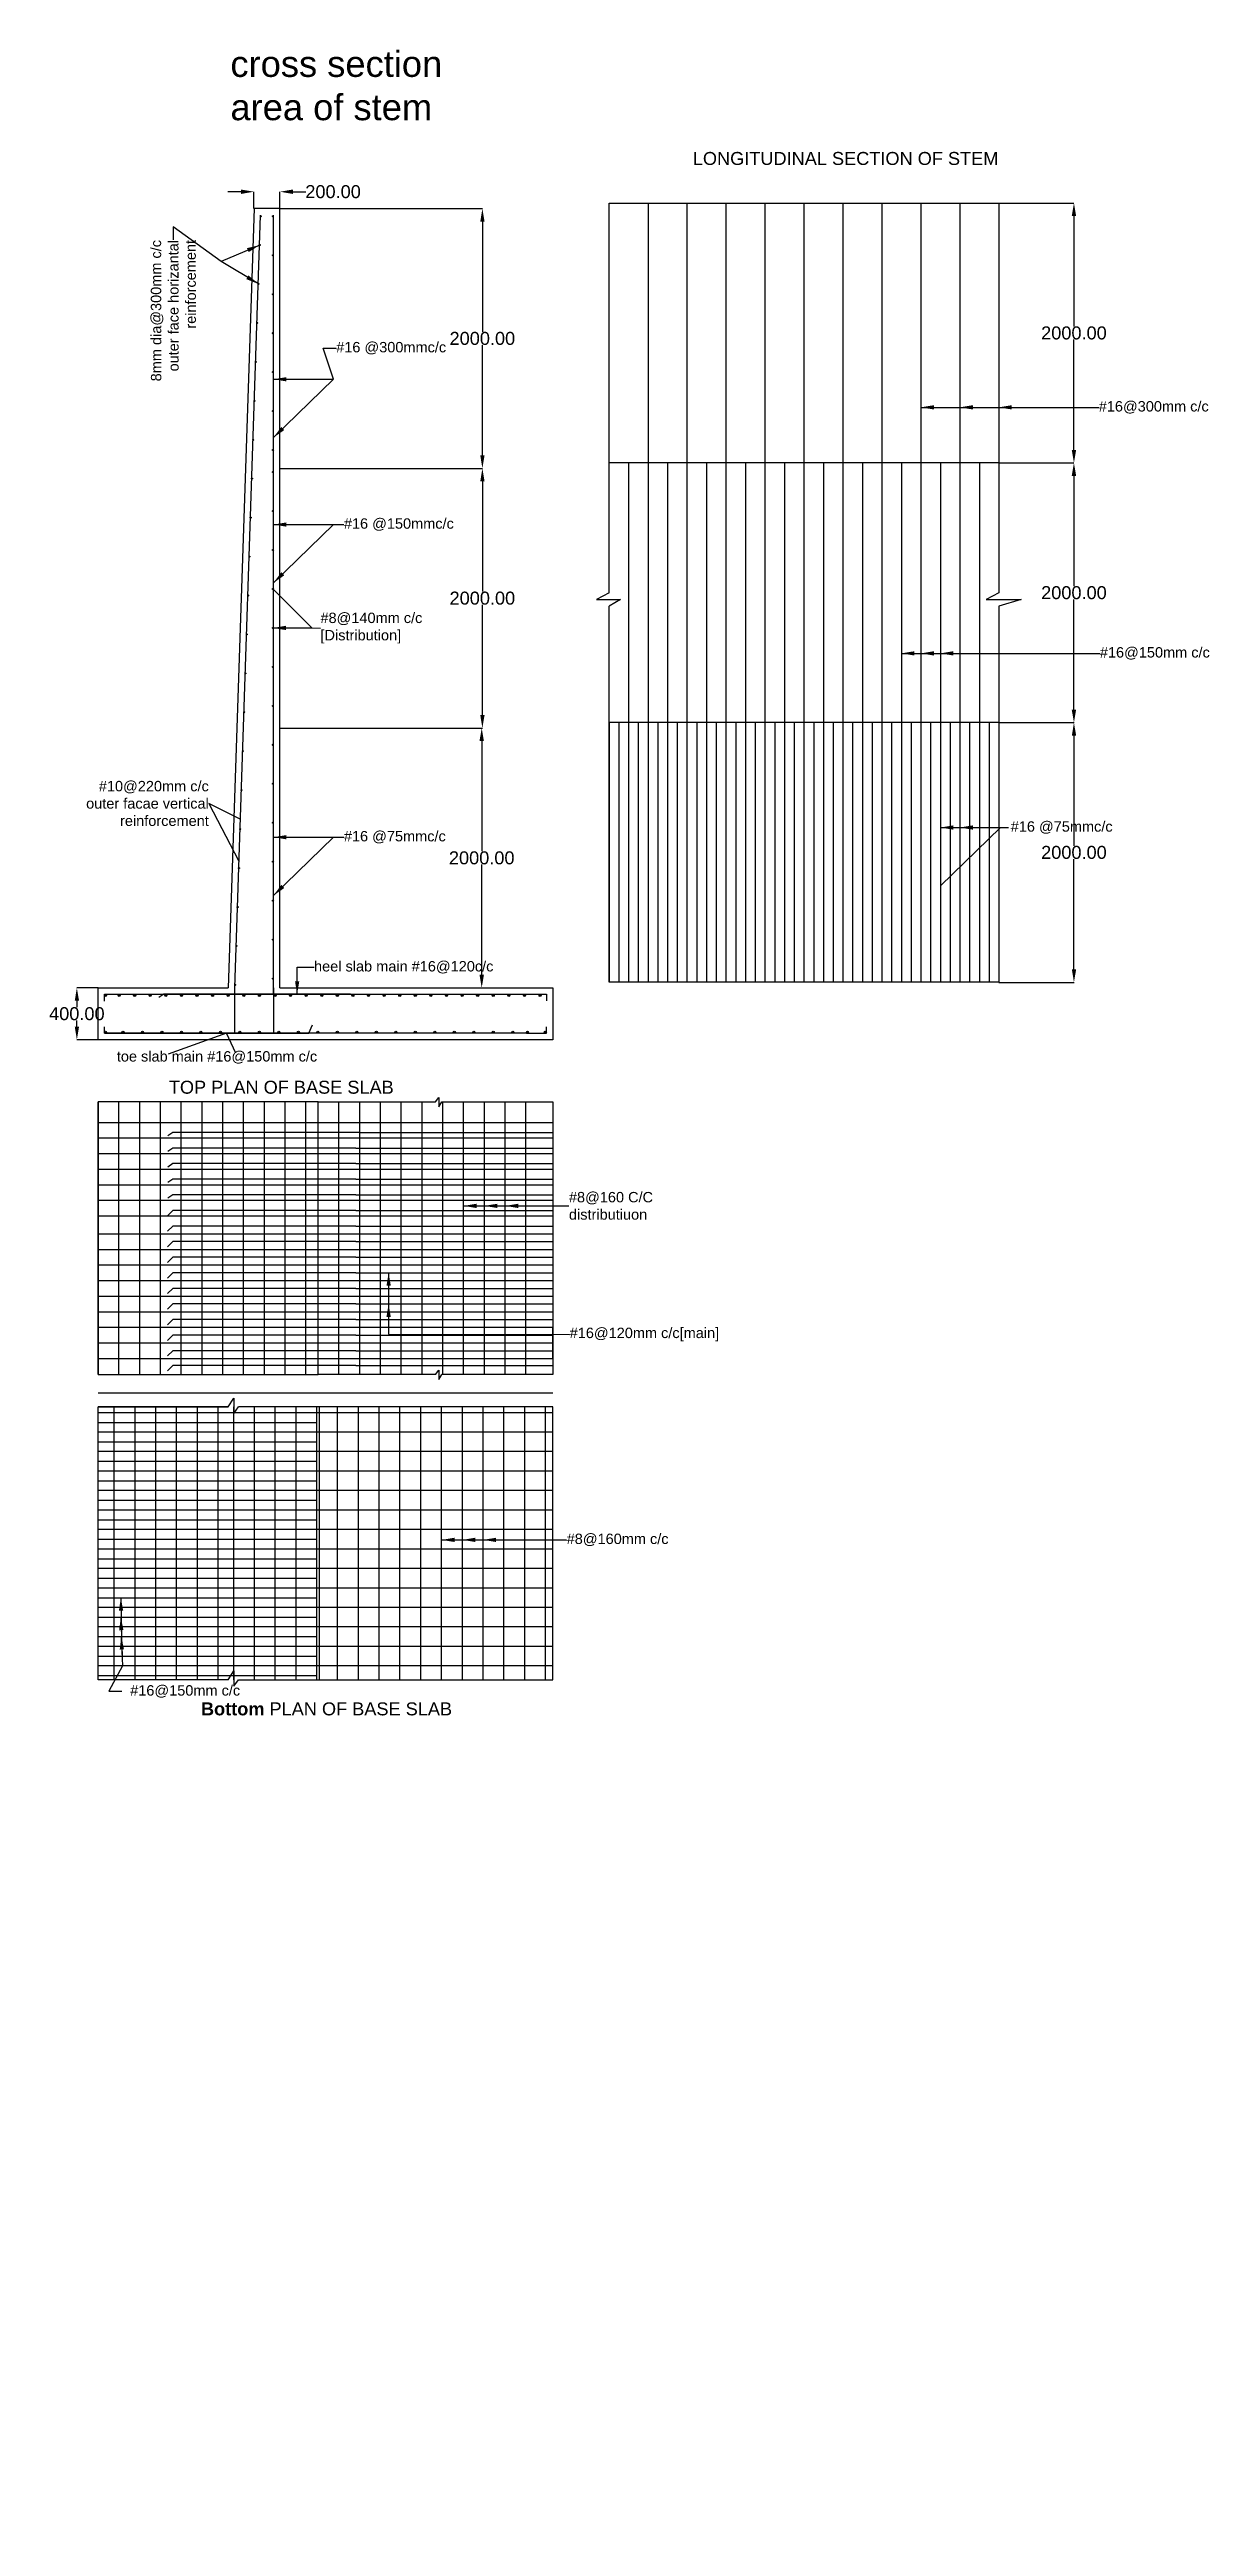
# Model space of a CAD drawing. Header units: inches. Extents: x 5115 to 14042, y -4290 to 14783.
import ezdxf

# ---------------------------------------------------------------- set-up
doc = ezdxf.new("R2010")
doc.units = ezdxf.units.IN
doc.header["$MEASUREMENT"] = 0
doc.styles.get("Standard").update_dxf_attribs({"font": 'arial.ttf'})
doc.dimstyles.get("Standard").update_dxf_attribs({"dimtxt": 50, "dimasz": 50, "dimexe": 0.18, "dimexo": 0.0625, "dimgap": 0.09, "dimtad": 0, "dimtih": 1, "dimtoh": 1, "dimzin": 0, "dimdsep": 46, "dimtxsty": 'Standard', "dimcen": 0.09, "dimadec": 0, "dimazin": 0, "dimtfac": 1, "dimtofl": 0, "dimtmove": 0, "dimatfit": 3, "dimfxl": 1, "dimtolj": 1, "dimtzin": 0, "dimarcsym": 0})

# ---------------------------------------------------------------- blocks, each defined once
blk = doc.blocks.new('*U52')
h = blk.add_hatch(color=256)
h.dxf.hatch_style = 1
h.paths.add_polyline_path([(24, 0), (24, 0, 1), (24, -8, 0.967222)])
blk.add_circle((24, -4), 4)
blk = doc.blocks.new('*U53')
at = {"color": 0, "linetype": 'ByBlock', "lineweight": -2, "transparency": 16777216, "rotation": 88.09084756700373}
for p in [(6728, 13254), (6718, 12954), (6708, 12654), (6698, 12354), (6688, 12054), (6678, 11754), (6668, 11455), (6658, 11155), (6648, 10855), (6638, 10555), (6628, 10255), (6618, 9955), (6608, 9656), (6598, 9356), (6588, 9056), (6578, 8756), (6568, 8456), (6558, 8156), (6548, 7857), (6538, 7557)]:
    blk.add_blockref('*U52', p, dxfattribs=at)
blk = doc.blocks.new('*U54')
h = blk.add_hatch(color=256)
h.dxf.hatch_style = 1
h.paths.add_polyline_path([(44, -16, 1), (44, 0, 1)])
blk.add_circle((44, -8), 8)
blk = doc.blocks.new('*U55')
at = {"color": 0, "linetype": 'ByBlock', "lineweight": -2, "transparency": 16777216, "rotation": 90}
blk.add_blockref('*U54', (5538, 7456), dxfattribs=at)
at = {"color": 0, "linetype": 'ByBlock', "lineweight": -2, "transparency": 16777216}
for p in [(5606, 7508), (5726, 7508), (5846, 7508), (5966, 7508), (6086, 7508), (6206, 7508), (6326, 7508), (6446, 7508), (6566, 7508), (6686, 7508), (6806, 7508), (6926, 7508), (7046, 7508), (7166, 7508), (7286, 7508), (7406, 7508), (7526, 7508), (7646, 7508), (7766, 7508), (7886, 7508), (8006, 7508), (8126, 7508), (8246, 7508), (8366, 7508), (8486, 7508), (8606, 7508), (8726, 7508), (8846, 7508)]:
    blk.add_blockref('*U54', p, dxfattribs=at)
blk = doc.blocks.new('*U33')
h = blk.add_hatch(color=256)
h.dxf.hatch_style = 1
h.paths.add_polyline_path([(42, 16, 1), (42, 0, 1)])
blk.add_circle((42, 8), 8)
blk = doc.blocks.new('*U35')
at = {"color": 0, "linetype": 'ByBlock', "lineweight": -2, "transparency": 16777216, "rotation": 270}
blk.add_blockref('*U33', (5538, 7258), dxfattribs=at)
at = {"color": 0, "linetype": 'ByBlock', "lineweight": -2, "transparency": 16777216}
for p in [(5638, 7208), (5788, 7208), (5938, 7208), (6088, 7208), (6238, 7208), (6388, 7208), (6538, 7208), (6688, 7208), (6838, 7208), (6988, 7208), (7138, 7208), (7288, 7208), (7438, 7208), (7588, 7208), (7738, 7208), (7888, 7208), (8038, 7208), (8188, 7208), (8338, 7208), (8488, 7208), (8638, 7208)]:
    blk.add_blockref('*U33', p, dxfattribs=at)
blk = doc.blocks.new('*U36')
blk.add_line((0, 0), (0, 2100))
blk = doc.blocks.new('*U37')
at = {"color": 0, "linetype": 'ByBlock', "lineweight": -2, "transparency": 16777216}
for p in [(7182, 4580), (7342, 4580), (7502, 4580), (7662, 4580), (7822, 4580), (7982, 4580)]:
    blk.add_blockref('*U36', p, dxfattribs=at)
blk = doc.blocks.new('*U38')
blk.add_line((0, 0), (0, 2100))
blk = doc.blocks.new('*U39')
at = {"color": 0, "linetype": 'ByBlock', "lineweight": -2, "transparency": 16777216}
for p in [(48011, 12793), (48171, 12793), (48331, 12793), (48491, 12793), (48651, 12793), (48811, 12793)]:
    blk.add_blockref('*U38', p, dxfattribs=at)
blk = doc.blocks.new('*U40')
blk.add_line((0, 0), (0, 2100))
blk = doc.blocks.new('*U41')
at = {"color": 0, "linetype": 'ByBlock', "lineweight": -2, "transparency": 16777216}
for p in [(48011, 12793), (48171, 12793), (48331, 12793), (48491, 12793), (48651, 12793), (48811, 12793)]:
    blk.add_blockref('*U40', p, dxfattribs=at)
blk = doc.blocks.new('*U42')
blk.add_line((0, 0), (0, 2100))
blk = doc.blocks.new('*U43')
at = {"color": 0, "linetype": 'ByBlock', "lineweight": -2, "transparency": 16777216}
for p in [(48011, 12793), (48171, 12793), (48331, 12793), (48491, 12793), (48651, 12793), (48811, 12793)]:
    blk.add_blockref('*U42', p, dxfattribs=at)
blk = doc.blocks.new('*U44')
blk.add_line((56, 2100), (56, 0))
blk = doc.blocks.new('*U45')
at = {"color": 0, "linetype": 'ByBlock', "lineweight": -2, "transparency": 16777216, "rotation": 180}
for p in [(6588, 4330), (6748, 4330), (6908, 4330), (7068, 4330), (7228, 4330), (7388, 4330), (7548, 4330), (7708, 4330), (7868, 4330), (8028, 4330), (8188, 4330), (8348, 4330), (8508, 4330), (8668, 4330), (8828, 4330), (8988, 4330)]:
    blk.add_blockref('*U44', p, dxfattribs=at)
blk = doc.blocks.new('*U46')
blk.add_line((106, 0), (106, 3500))
blk = doc.blocks.new('*U47')
at = {"color": 0, "linetype": 'ByBlock', "lineweight": -2, "transparency": 16777216, "rotation": 89.9999999999998}
for p in [(8988, 4330), (8988, 4180), (8988, 4030), (8988, 3880), (8988, 3730), (8988, 3580), (8988, 3430), (8988, 3280), (8988, 3130), (8988, 2980), (8988, 2830), (8988, 2680), (8988, 2530), (8988, 2380), (8988, 2230)]:
    blk.add_blockref('*U46', p, dxfattribs=at)
blk = doc.blocks.new('*U48')
h = blk.add_hatch(color=256)
h.dxf.hatch_style = 1
h.paths.add_polyline_path([(9, -8, 1), (9, 0, 1)])
blk.add_circle((9, -4), 4)
blk = doc.blocks.new('*U49')
at = {"color": 0, "linetype": 'ByBlock', "lineweight": -2, "transparency": 16777216, "rotation": 270}
for p in [(6838, 13508), (6838, 13208), (6838, 12908), (6838, 12608), (6838, 12308), (6838, 12008), (6838, 11708)]:
    blk.add_blockref('*U48', p, dxfattribs=at)
blk = doc.blocks.new('*U50')
h = blk.add_hatch(color=256)
h.dxf.hatch_style = 1
h.paths.add_polyline_path([(29, 0, 0.894886), (29, -8, 0.894886), (30, 0)])
blk.add_circle((29, -4), 4)
blk = doc.blocks.new('*U51')
at = {"color": 0, "linetype": 'ByBlock', "lineweight": -2, "transparency": 16777216, "rotation": 270}
for p in [(6838, 11558), (6838, 11258), (6838, 10958), (6838, 10658), (6838, 10358), (6838, 10058), (6838, 9758), (6838, 9458), (6838, 9158), (6838, 8858), (6838, 8558), (6838, 8258), (6838, 7958), (6838, 7658)]:
    blk.add_blockref('*U50', p, dxfattribs=at)
blk = doc.blocks.new('*D56')
at = {"color": 0, "lineweight": -2, "transparency": 16777216}
for p, q in [((7225, 13558), (8447, 13558)), ((8446, 13458), (8446, 12609)), ((8446, 11658), (8446, 12506)), ((7225, 11558), (8447, 11558))]:
    blk.add_line(p, q, dxfattribs=at)
at = {"color": 0, "transparency": 16777216}
for points in [[(8430, 13458), (8463, 13458), (8446, 13558)], [(8430, 11658), (8463, 11658), (8446, 11558)]]:
    blk.add_solid(points, dxfattribs=at)
at = {"layer": 'Defpoints', "color": 0, "transparency": 16777216}
for p in [(7224, 13558), (7224, 11558), (8446, 11558)]:
    blk.add_point(p, dxfattribs=at)
at = {"color": 0, "transparency": 16777216, "insert": (8446, 12558), "char_height": 100, "attachment_point": 5}
blk.add_mtext('\\A1;2000.00', dxfattribs=at)
blk = doc.blocks.new('*D57')
at = {"color": 0, "lineweight": -2, "transparency": 16777216}
for p, q in [((8266, 11558), (8447, 11558)), ((8446, 11458), (8446, 10609)), ((8446, 9658), (8446, 10506)), ((8273, 9558), (8447, 9558))]:
    blk.add_line(p, q, dxfattribs=at)
at = {"color": 0, "transparency": 16777216}
for points in [[(8430, 11458), (8463, 11458), (8446, 11558)], [(8430, 9658), (8463, 9658), (8446, 9558)]]:
    blk.add_solid(points, dxfattribs=at)
at = {"layer": 'Defpoints', "color": 0, "transparency": 16777216}
for p in [(8266, 11558), (8273, 9558), (8446, 9558)]:
    blk.add_point(p, dxfattribs=at)
at = {"color": 0, "transparency": 16777216, "insert": (8446, 10558), "char_height": 100, "attachment_point": 5}
blk.add_mtext('\\A1;2000.00', dxfattribs=at)
blk = doc.blocks.new('*D58')
at = {"color": 0, "lineweight": -2, "transparency": 16777216}
for p, q in [((6889, 9558), (8441, 9558)), ((8441, 9458), (8441, 8610)), ((8441, 7658), (8441, 8507)), ((6889, 7558), (8441, 7558))]:
    blk.add_line(p, q, dxfattribs=at)
at = {"color": 0, "transparency": 16777216}
for points in [[(8424, 9458), (8458, 9458), (8441, 9558)], [(8424, 7658), (8458, 7658), (8441, 7558)]]:
    blk.add_solid(points, dxfattribs=at)
at = {"layer": 'Defpoints', "color": 0, "transparency": 16777216}
for p in [(6888, 9558), (8441, 9558), (6888, 7558)]:
    blk.add_point(p, dxfattribs=at)
at = {"color": 0, "transparency": 16777216, "insert": (8441, 8558), "char_height": 100, "attachment_point": 5}
blk.add_mtext('\\A1;2000.00', dxfattribs=at)
blk = doc.blocks.new('*D59')
at = {"color": 0, "lineweight": -2, "transparency": 16777216}
for p, q in [((6588, 13688), (6488, 13688)), ((6688, 13559), (6688, 13688)), ((6888, 13558), (6888, 13688)), ((6988, 13688), (7088, 13688))]:
    blk.add_line(p, q, dxfattribs=at)
at = {"color": 0, "transparency": 16777216}
for points in [[(6588, 13705), (6588, 13671), (6688, 13688)], [(6988, 13705), (6988, 13671), (6888, 13688)]]:
    blk.add_solid(points, dxfattribs=at)
at = {"layer": 'Defpoints', "color": 0, "transparency": 16777216}
for p in [(6688, 13558), (6888, 13688), (6888, 13558)]:
    blk.add_point(p, dxfattribs=at)
at = {"color": 0, "transparency": 16777216, "insert": (7297, 13688), "char_height": 100, "attachment_point": 5}
blk.add_mtext('\\A1;200.00', dxfattribs=at)
blk = doc.blocks.new('*D60')
at = {"color": 0, "lineweight": -2, "transparency": 16777216}
for p, q in [((5488, 7558), (5325, 7558)), ((5325, 7458), (5325, 7410)), ((5325, 7258), (5325, 7307)), ((5488, 7158), (5325, 7158))]:
    blk.add_line(p, q, dxfattribs=at)
at = {"color": 0, "transparency": 16777216}
for points in [[(5309, 7458), (5342, 7458), (5325, 7558)], [(5309, 7258), (5342, 7258), (5325, 7158)]]:
    blk.add_solid(points, dxfattribs=at)
at = {"layer": 'Defpoints', "color": 0, "transparency": 16777216}
for p in [(5325, 7558), (5488, 7558), (5488, 7158)]:
    blk.add_point(p, dxfattribs=at)
at = {"color": 0, "transparency": 16777216, "insert": (5325, 7358), "char_height": 100, "attachment_point": 5}
blk.add_mtext('\\A1;400.00', dxfattribs=at)
blk = doc.blocks.new('*D61')
at = {"color": 0, "lineweight": -2, "transparency": 16777216}
for p, q in [((12421, 13600), (12999, 13600)), ((12999, 13500), (12999, 12651)), ((12999, 11700), (12999, 12549)), ((12421, 11600), (12999, 11600))]:
    blk.add_line(p, q, dxfattribs=at)
at = {"color": 0, "transparency": 16777216}
for points in [[(12982, 13500), (13016, 13500), (12999, 13600)], [(12982, 11700), (13016, 11700), (12999, 11600)]]:
    blk.add_solid(points, dxfattribs=at)
at = {"layer": 'Defpoints', "color": 0, "transparency": 16777216}
for p in [(12421, 13600), (12999, 13600), (12421, 11600)]:
    blk.add_point(p, dxfattribs=at)
at = {"color": 0, "transparency": 16777216, "insert": (12999, 12600), "char_height": 100, "attachment_point": 5}
blk.add_mtext('\\A1;2000.00', dxfattribs=at)
blk = doc.blocks.new('*D62')
at = {"color": 0, "lineweight": -2, "transparency": 16777216}
for p, q in [((12421, 11600), (12999, 11600)), ((12999, 11500), (12999, 10651)), ((12999, 9700), (12999, 10549)), ((12421, 9600), (12999, 9600))]:
    blk.add_line(p, q, dxfattribs=at)
at = {"color": 0, "transparency": 16777216}
for points in [[(12982, 11500), (13016, 11500), (12999, 11600)], [(12982, 9700), (13016, 9700), (12999, 9600)]]:
    blk.add_solid(points, dxfattribs=at)
at = {"layer": 'Defpoints', "color": 0, "transparency": 16777216}
for p in [(12421, 11600), (12421, 9600), (12999, 9600)]:
    blk.add_point(p, dxfattribs=at)
at = {"color": 0, "transparency": 16777216, "insert": (12999, 10600), "char_height": 100, "attachment_point": 5}
blk.add_mtext('\\A1;2000.00', dxfattribs=at)
blk = doc.blocks.new('*D63')
at = {"color": 0, "lineweight": -2, "transparency": 16777216}
for p, q in [((12421, 9600), (13000, 9600)), ((12999, 9500), (12999, 8651)), ((12999, 7700), (12999, 8549)), ((12421, 7600), (13000, 7600))]:
    blk.add_line(p, q, dxfattribs=at)
at = {"color": 0, "transparency": 16777216}
for points in [[(12983, 9500), (13016, 9500), (12999, 9600)], [(12983, 7700), (13016, 7700), (12999, 7600)]]:
    blk.add_solid(points, dxfattribs=at)
at = {"layer": 'Defpoints', "color": 0, "transparency": 16777216}
for p in [(12421, 9600), (12999, 9600), (12421, 7600)]:
    blk.add_point(p, dxfattribs=at)
at = {"color": 0, "transparency": 16777216, "insert": (12999, 8600), "char_height": 100, "attachment_point": 5}
blk.add_mtext('\\A1;2000.00', dxfattribs=at)

msp = doc.modelspace()

# ---------------------------------------------------------------- hatches: boundary and pattern name
h = msp.add_hatch(color=256)
h.dxf.hatch_style = 1
h.paths.add_polyline_path([(6736.546, 13499.668, 1), (6744.546, 13499.668, 1)])
h = msp.add_hatch(color=256)
h.dxf.hatch_style = 1
h.paths.add_polyline_path([(8801.053, 7216.494, 1), (8785.053, 7216.494, 1)])
h = msp.add_hatch(color=256)
h.dxf.hatch_style = 1
h.paths.add_polyline_path([(8938.428, 7216.494, 1), (8922.428, 7216.494, 1)])

# ---------------------------------------------------------------- linework, layer by layer
for p, q in [((6688.48, 13558.494), (6488.48, 7558.494)), ((6888.48, 13558.494), (6688.48, 13558.494)), ((6888.48, 7558.494), (6888.48, 13558.494)), ((6888.48, 13557.627), (8153.349, 13557.627)), ((9420.894, 13600.247), (12420.894, 13600.247)), ((9420.894, 10600.247), (9420.894, 13600.247)), ((9720.894, 13600.247), (9720.894, 7600.247)), ((10020.894, 13600.247), (10020.894, 7600.247)), ((10320.894, 13600.247), (10320.894, 7600.247)), ((10620.894, 13600.247), (10620.894, 7600.247)), ((10920.894, 13600.247), (10920.894, 7600.247)), ((11220.894, 13600.247), (11220.894, 7600.247)), ((11520.894, 13600.247), (11520.894, 7600.247)), ((11820.894, 13600.247), (11820.894, 7600.247)), ((12120.894, 13600.247), (12120.894, 7600.247)), ((12420.894, 13600.247), (12420.894, 10600.247)), ((6736.841, 13508.494), (6538.452, 7556.829)), ((6838.48, 11558.494), (6838.48, 13508.494)), ((6838.48, 7508.494), (6838.48, 11558.494)), ((6888.48, 11557.627), (8153.349, 11557.627)), ((12420.894, 11600.247), (9420.894, 11600.247)), ((9570.894, 11600.247), (9570.894, 7600.247)), ((9870.894, 11600.247), (9870.894, 7600.247)), ((10170.894, 11600.247), (10170.894, 7600.247)), ((10470.894, 11600.247), (10470.894, 7600.247)), ((10770.894, 11600.247), (10770.894, 7600.247)), ((11070.894, 11600.247), (11070.894, 7600.247)), ((11370.894, 11600.247), (11370.894, 7600.247)), ((11670.894, 11600.247), (11670.894, 7600.247)), ((11970.894, 11600.247), (11970.894, 7600.247)), ((12270.894, 11600.247), (12270.894, 7600.247)), ((9420.894, 10600.247), (9324.52, 10548.529)), ((9324.52, 10548.529), (9508.363, 10548.529)), ((9508.363, 10548.529), (9420.894, 10495.929)), ((9420.894, 7600.247), (9420.894, 10495.929)), ((12420.894, 10600.247), (12324.52, 10548.529)), ((12324.52, 10548.529), (12593.179, 10548.529)), ((12593.179, 10548.529), (12420.894, 10495.929)), ((12420.894, 10495.929), (12420.894, 7600.247)), ((6888.48, 9557.627), (8153.349, 9557.627)), ((12420.894, 9600.247), (9420.894, 9600.247)), ((9420.894, 9600.247), (9420.894, 7600.247)), ((9495.894, 9600.247), (9495.894, 7600.247)), ((9645.894, 9600.247), (9645.894, 7600.247)), ((9795.894, 9600.247), (9795.894, 7600.247)), ((9945.894, 9600.247), (9945.894, 7600.247)), ((10095.894, 9600.247), (10095.894, 7600.247)), ((10245.894, 9600.247), (10245.894, 7600.247)), ((10395.894, 9600.247), (10395.894, 7600.247)), ((10545.894, 9600.247), (10545.894, 7600.247)), ((10695.894, 9600.247), (10695.894, 7600.247)), ((10845.894, 9600.247), (10845.894, 7600.247)), ((10995.894, 9600.247), (10995.894, 7600.247)), ((11145.894, 9600.247), (11145.894, 7600.247)), ((11295.894, 9600.247), (11295.894, 7600.247)), ((11445.894, 9600.247), (11445.894, 7600.247)), ((11595.894, 9600.247), (11595.894, 7600.247)), ((11745.894, 9600.247), (11745.894, 7600.247)), ((11895.894, 9600.247), (11895.894, 7600.247)), ((12045.894, 9600.247), (12045.894, 7600.247)), ((12195.894, 9600.247), (12195.894, 7600.247)), ((12345.894, 9600.247), (12345.894, 7600.247)), ((6581.78, 8856.671), (6340.513, 8977.031)), ((6340.513, 8977.031), (6571.025, 8534.03)), ((5488.48, 7558.494), (6488.48, 7558.494)), ((6538.452, 7556.829), (6538.452, 7208.494)), ((6838.48, 7558.494), (6838.48, 7208.494)), ((12420.894, 7600.247), (9420.894, 7600.247)), ((8938.48, 7208.494), (8938.48, 7258.494)), ((6478.04, 7208.494), (6027.54, 7048.079)), ((6548.04, 7055.579), (6478.04, 7208.494)), ((8785.34, 7208.494), (8938.48, 7208.494)), ((7181.642, 6679.512), (5488.48, 6679.512)), ((5488.48, 6679.512), (5488.48, 4579.512)), ((7181.642, 6679.512), (8085.061, 6679.512)), ((8085.061, 6679.512), (8110.354, 6714.458)), ((8110.354, 6714.458), (8110.354, 6642.186)), ((8110.354, 6642.186), (8134.456, 6679.512)), ((8134.456, 6679.512), (8988.48, 6679.512)), ((8988.48, 6679.512), (8988.48, 4579.512)), ((5488.48, 6521.6), (8988.48, 6521.6)), ((5488.48, 6401.6), (8988.48, 6401.6)), ((5488.48, 6281.6), (8988.48, 6281.6)), ((5488.48, 6161.6), (8988.48, 6161.6)), ((5488.48, 6041.6), (8988.48, 6041.6)), ((5488.48, 5921.6), (8988.48, 5921.6)), ((5488.48, 5801.6), (8988.48, 5801.6)), ((5488.48, 5663.692), (8988.48, 5663.692)), ((5488.48, 5543.692), (8988.48, 5543.692)), ((5488.48, 5423.692), (8988.48, 5423.692)), ((5488.48, 5303.692), (8988.48, 5303.692)), ((5488.48, 5183.692), (8988.48, 5183.692)), ((5488.48, 5063.692), (8988.48, 5063.692)), ((5488.48, 4943.692), (8988.48, 4943.692)), ((5488.48, 4823.692), (8988.48, 4823.692)), ((8988.48, 4823.692), (8988.48, 4943.692)), ((8988.48, 4703.692), (8988.48, 4823.692)), ((5488.48, 4703.692), (8988.48, 4703.692)), ((5488.48, 4579.512), (7181.642, 4579.512)), ((8085.061, 4579.512), (7181.642, 4579.512)), ((8085.061, 4579.512), (8110.354, 4614.458)), ((8110.354, 4614.458), (8110.354, 4542.186)), ((8110.354, 4542.186), (8134.456, 4579.512)), ((8988.48, 4579.512), (8134.456, 4579.512)), ((6489.065, 4330.272), (6532.363, 4397.087)), ((6532.363, 4397.087), (6532.363, 4280.704)), ((6489.065, 4330.272), (5488.48, 4330.272)), ((5610.072, 4330.272), (5610.072, 2230.272)), ((5770.072, 4330.272), (5770.072, 2230.272)), ((5930.072, 4330.272), (5930.072, 2230.272)), ((6090.072, 4330.272), (6090.072, 2230.272)), ((6250.072, 4330.272), (6250.072, 2230.272)), ((6410.072, 4330.272), (6410.072, 2230.272)), ((6532.363, 4280.704), (6567.874, 4330.272)), ((8988.48, 4330.272), (6567.874, 4330.272)), ((7189.809, 4330.272), (7189.809, 2230.272)), ((8988.48, 2230.272), (8988.48, 4330.272)), ((6489.065, 2230.272), (6532.363, 2297.087)), ((6532.363, 2297.087), (6532.363, 2180.704)), ((6532.363, 2180.704), (6567.874, 2230.272)), ((6567.874, 2230.272), (7489.651, 2230.272)), ((7489.651, 2230.272), (8988.48, 2230.272))]:
    msp.add_line(p, q)
at = {"lineweight": 30}
for p, q in [((5993.934, 7508.494), (5956.044, 7482.759)), ((7431.806, 7508.494), (5993.934, 7508.494)), ((7431.806, 7508.494), (8918.644, 7508.494)), ((7110.253, 7208.494), (7139.325, 7274.033)), ((5538.48, 7208.494), (7110.253, 7208.494)), ((6063.769, 6443.692), (6025.88, 6417.956)), ((6063.769, 6323.692), (6025.88, 6297.956)), ((7501.642, 6443.692), (6063.769, 6443.692)), ((7471.355, 6323.692), (6063.769, 6323.692)), ((7471.355, 6323.692), (8988.48, 6323.692)), ((7501.642, 6443.692), (8988.48, 6443.692)), ((6063.769, 6203.692), (6025.88, 6177.956)), ((7471.355, 6203.692), (6063.769, 6203.692)), ((7471.355, 6203.692), (8988.48, 6203.692)), ((6063.769, 6083.692), (6025.88, 6057.956)), ((6063.769, 5963.692), (6025.88, 5937.956)), ((7471.355, 6083.692), (6063.769, 6083.692)), ((7471.355, 5963.692), (6063.769, 5963.692)), ((7471.355, 6083.692), (8988.48, 6083.692)), ((7471.355, 5963.692), (8988.48, 5963.692)), ((6063.769, 5843.692), (6022.179, 5802.751)), ((6063.769, 5723.692), (6022.179, 5682.751)), ((7471.355, 5843.692), (6063.769, 5843.692)), ((7471.355, 5723.692), (6063.769, 5723.692)), ((7471.355, 5843.692), (8988.48, 5843.692)), ((7471.355, 5723.692), (8988.48, 5723.692)), ((6063.769, 5603.692), (6022.179, 5562.751)), ((7471.355, 5603.692), (6063.769, 5603.692)), ((7471.355, 5603.692), (8988.48, 5603.692)), ((6063.769, 5483.692), (6022.179, 5442.751)), ((6063.769, 5363.692), (6022.179, 5322.751)), ((7471.355, 5483.692), (6063.769, 5483.692)), ((7471.355, 5363.692), (6063.769, 5363.692)), ((7471.355, 5483.692), (8988.48, 5483.692)), ((7471.355, 5363.692), (8988.48, 5363.692)), ((6063.769, 5243.692), (6022.179, 5202.751)), ((7471.355, 5243.692), (6063.769, 5243.692)), ((7471.355, 5243.692), (8988.48, 5243.692)), ((6063.769, 5123.692), (6022.179, 5082.751)), ((6063.769, 5003.692), (6022.179, 4962.751)), ((7471.355, 5123.692), (6063.769, 5123.692)), ((7471.355, 5003.692), (6063.769, 5003.692)), ((7471.355, 5123.692), (8988.48, 5123.692)), ((7471.355, 5003.692), (8988.48, 5003.692)), ((6063.769, 4883.692), (6022.179, 4842.751)), ((7471.355, 4883.692), (6063.769, 4883.692)), ((7471.355, 4883.692), (8988.48, 4883.692)), ((6063.769, 4763.692), (6022.179, 4722.751)), ((6063.769, 4649.811), (6022.179, 4608.87)), ((7471.355, 4763.692), (6063.769, 4763.692)), ((7471.355, 4649.811), (6063.769, 4649.811)), ((7471.355, 4763.692), (8988.48, 4763.692)), ((7471.355, 4649.811), (8988.48, 4649.811)), ((5488.48, 4211.687), (7172.072, 4211.687)), ((5488.48, 4061.687), (7172.072, 4061.687)), ((5488.48, 3911.687), (7172.072, 3911.687)), ((5488.48, 3761.687), (7172.072, 3761.687)), ((5488.48, 3611.687), (7172.072, 3611.687)), ((5488.48, 3461.687), (7172.072, 3461.687)), ((5488.48, 3311.687), (7172.072, 3311.687)), ((5488.48, 3161.687), (7172.072, 3161.687)), ((5488.48, 3011.687), (7172.072, 3011.687)), ((5488.48, 2861.687), (7172.072, 2861.687)), ((5488.48, 2711.687), (7172.072, 2711.687)), ((5488.48, 2561.687), (7172.072, 2561.687)), ((5488.48, 2411.687), (7172.072, 2411.687)), ((5488.48, 2261.687), (7172.072, 2261.687))]:
    msp.add_line(p, q, dxfattribs=at)
for points in [[(6888.48, 7558.494), (8988.48, 7558.494), (8988.48, 7158.494), (5488.48, 7158.494), (5488.48, 7558.494), (6488.48, 7558.494)], [(5538.48, 7456.032), (5538.48, 7508.494), (8938.48, 7508.494)], [(6888.48, 7508.494), (8938.48, 7508.494), (8938.48, 7458.494)], [(8785.34, 7208.494), (5538.48, 7208.494), (5538.48, 7258.494)], [(6489.065, 2230.272), (5488.48, 2230.272), (5488.48, 4330.272), (6489.065, 4330.272)]]:
    msp.add_lwpolyline(points)
for centre, radius in [((6740.546, 13499.668), 4), ((8793.053, 7216.494), 8), ((8930.428, 7216.494), 8)]:
    msp.add_circle(centre, radius)

# ---------------------------------------------------------------- block references
for name, p in [('*U49', (0, 0)), ('*U53', (0, 0)), ('*U51', (0, 0)), ('*U55', (0, 0)), ('*U35', (0, 0)), ('*U41', (-42522.502, -8213.619)), ('*U43', (-41722.502, -8213.619)), ('*U37', (0, 0)), ('*U39', (-40029.34, -8213.619)), ('*U47', (0, 0)), ('*U45', (0, 0))]:
    msp.add_blockref(name, p)

# ---------------------------------------------------------------- texts
at = {"attachment_point": 1}
for s, width, insert, char_height in [('cross section area of stem', 1763.41811, (6506.923, 14772.282), 200), ('LONGITUDINAL SECTION OF STEM', 3891.75212, (10065.74, 13994.178), 100), ('TOP PLAN OF BASE SLAB', 2634.7748, (6032.948, 6842.363), 100), ('{\\fArial|b1|i0|c0|p34;Bottom} PLAN OF BASE SLAB', 2634.7748, (6280.183, 2055.426), 100)]:
    msp.add_mtext_dynamic_manual_height_columns(s, width=width, gutter_width=1, heights=[0], dxfattribs=dict(at, insert=insert, char_height=char_height))
at = {"insert": (6067.54, 13316.579), "char_height": 80, "width": 1252.81998, "attachment_point": 6, "rotation": 90.0901629}
msp.add_mtext('8mm dia@300mm c/c outer face horizantal reinforcement ', dxfattribs=at)
at = {"char_height": 80}
for s, insert, attachment_point in [('#16 @300mmc/c', (7321.04, 12483.079), 4), ('#16@300mm c/c', (13190.04, 12027.579), 4), ('#16 @150mmc/c', (7380.165, 11125.079), 4), ('#8@140mm c/c\\P[Distribution]', (7199.961, 10327.937), 4), ('#16@150mm c/c', (13198.425, 10133.079), 4), ('#10@220mm c/c \\Pouter facae vertical\\Preinforcement', (6340.513, 8977.031), 6), ('#16 @75mmc/c', (12512.579, 8792.079), 4), ('#16 @75mmc/c', (7380.165, 8717.403), 4), ('heel slab main #16@120c/c', (7150.43, 7715.713), 4), ('toe slab main #16@150mm c/c', (7174.54, 7022.076), 6), ('#8@160 C/C\\Pdistributiuon ', (9112.257, 5878.579), 4), ('#16@120mm c/c[main]', (9118.04, 4888.579), 4), ('#8@160mm c/c', (9094.828, 3306.756), 4), ('\\A1;', (11407.892, 2389.121), 4), ('#16@150mm c/c', (5735.54, 2139.579), 4), ('\\A1;', (8099.075, -331.309), 4), ('\\A1;', (8099.075, -331.309), 4), ('\\A1;', (8081.646, -2780.541), 4), ('\\A1;', (8081.646, -2780.541), 4), ('\\A1;', (5601.276, -4140.387), 4), ('\\A1;', (5551.276, -4290.387), 4)]:
    msp.add_mtext(s, dxfattribs=dict(at, insert=insert, attachment_point=attachment_point))

# ---------------------------------------------------------------- dimensions: what is measured, and where the dimension line sits
dim = msp.add_linear_dim(base=(6888.48, 13688.091), p1=(6688.48, 13558.494), p2=(6888.48, 13557.627), dimstyle='Standard', override={"dimscale": 2})
dim.commit()
dim.dimension.update_dxf_attribs({"geometry": '*D59', "text_midpoint": (7296.913, 13688.091)})
for base, p1, p2, picture, middle in [((8446.318, 11557.627), (7224.379, 13557.627), (7224.379, 11557.627), '*D56', (8446.318, 12557.627)), ((12998.847, 13600.247), (12420.894, 11600.247), (12420.894, 13600.247), '*D61', (12998.847, 12600.247)), ((8446.318, 9557.627), (8265.864, 11557.627), (8272.768, 9557.627), '*D57', (8446.318, 10557.627)), ((12998.847, 9600.247), (12420.894, 11600.247), (12420.894, 9600.247), '*D62', (12998.847, 10600.247)), ((8440.987, 9558.494), (6888.48, 7558.494), (6888.48, 9558.494), '*D58', (8440.987, 8558.494)), ((12999.207, 9600.247), (12420.894, 7600.247), (12420.894, 9600.247), '*D63', (12999.207, 8600.247)), ((5325.435, 7558.494), (5488.48, 7158.494), (5488.48, 7558.494), '*D60', (5325.435, 7358.494))]:
    dim = msp.add_linear_dim(base=base, p1=p1, p2=p2, angle=90, dimstyle='Standard', override={"dimscale": 2})
    dim.commit()
    dim.dimension.update_dxf_attribs({"geometry": picture, "text_midpoint": middle})

# ---------------------------------------------------------------- leaders
at = {"annotation_type": 0, "has_hookline": 1, "hookline_direction": 1, "text_width": 1082.947, "horizontal_direction": (-0.001574, 0.999999, 0)}
msp.add_leader([(6733.135, 13277.32), (6435.673, 13150.659), (6067.382, 13416.759), (6067.54, 13316.759)], dimstyle='Standard', override={"dimscale": 2}, dxfattribs=at)
for points in [[(6723.14, 12977.486), (6435.673, 13150.659)], [(6838.48, 12243.873), (7300.672, 12243.873), (6838.48, 11795.079)], [(11820.894, 12027.579), (13190.04, 12027.579)], [(12120.894, 12027.579), (13190.04, 12027.579)], [(6838.48, 11125.079), (7300.672, 11125.079), (6838.48, 10676.286)], [(6838.48, 10676.286), (7300.672, 11125.079), (7379.985, 11125.079)], [(11670.894, 10133.079), (13198.605, 10133.079)], [(11820.894, 10133.079), (13198.605, 10133.079)], [(11970.894, 10133.079), (13198.605, 10133.079)], [(11970.894, 8792.079), (12433.086, 8792.079), (11970.894, 8343.286)], [(12120.894, 8792.079), (12495.894, 8792.079)], [(6838.48, 8717.403), (7300.672, 8717.403), (6838.48, 8268.61)], [(6838.48, 8268.61), (7300.672, 8717.403), (7379.985, 8717.403)], [(8301.642, 5878.579), (9112.077, 5878.579)], [(8461.642, 5878.579), (9112.077, 5878.579)], [(7724.54, 5363.692), (7724.54, 5003.692)], [(8132.072, 3306.756), (9094.648, 3306.756)], [(8292.072, 3306.756), (9094.648, 3306.756)], [(5663.54, 2861.687), (5668.745, 2561.687)], [(5663.54, 2711.687), (5673.951, 2411.687)]]:
    msp.add_leader(points, dimstyle='Standard', override={"dimscale": 2})
at = {"annotation_type": 0, "has_hookline": 1, "hookline_direction": 0}
for points, text_width in [([(6838.48, 11795.079), (7300.672, 12243.873), (7220.86, 12483.079), (7320.86, 12483.079)], 844.256), ([(12420.894, 12027.579), (13189.86, 12027.579)], 844.256), ([(6834.592, 10328.999), (7133.308, 10328.999), (6834.592, 10628.999), (7133.302, 10329.002), (7199.781, 10327.937)], 782.101), ([(7020.54, 7508.494), (7020.54, 7715.713), (7150.25, 7715.713)], 1372.497), ([(8621.642, 5878.579), (9112.077, 5878.579)], 642.183), ([(7724.54, 5123.692), (7724.54, 4889.811), (9117.86, 4888.579)], 1142.374), ([(8452.072, 3306.756), (9094.648, 3306.756)], 782.101), ([(5666.781, 2562.846), (5677.54, 2336.011), (5572.04, 2142.258), (5672.04, 2142.258)], 844.256)]:
    msp.add_leader(points, dimstyle='Standard', override={"dimscale": 2}, dxfattribs=dict(at, text_width=text_width))

doc.saveas('drawing.dxf')
